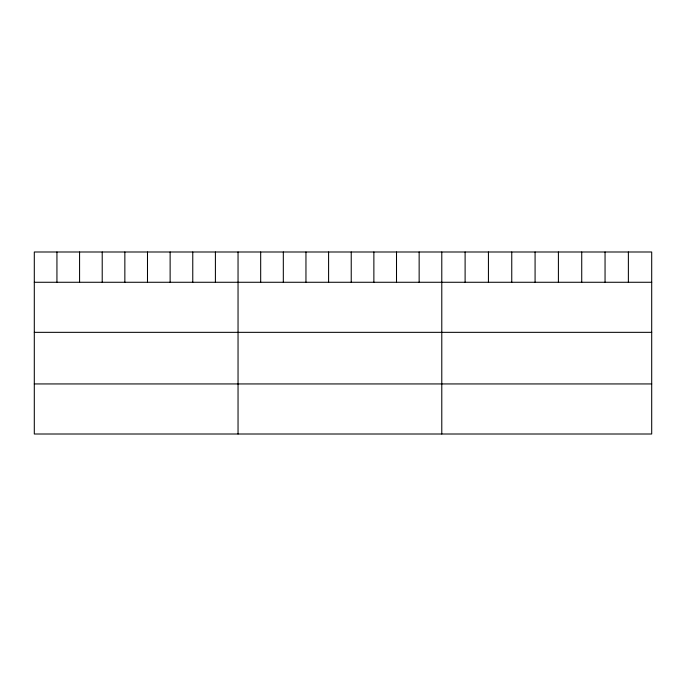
<?xml version="1.0" encoding="UTF-8"?>
<svg xmlns="http://www.w3.org/2000/svg" width="686" height="686" viewBox="0 0 686 686"><rect width="100%" height="100%" fill="white"/><g stroke="black" fill="none" stroke-linecap="round" stroke-linejoin="round"><path stroke-width="1.03" d="M651.7 282.272L651.7 434.006L34.3 434.006L34.3 251.994L651.7 251.994L651.7 282.272L34.3 282.272M34.3 332.341L651.7 332.341M34.3 383.937L651.7 383.937M628.376 251.994L628.376 282.272M605.052 251.994L605.052 282.272M581.728 251.994L581.728 282.272M558.404 251.994L558.404 282.272M535.08 251.994L535.08 282.272M511.756 251.994L511.756 282.272M488.432 251.994L488.432 282.272M465.108 251.994L465.108 282.272M441.784 251.994L441.784 434.006M419.146 251.994L419.146 282.272M396.508 251.994L396.508 282.272M373.87 251.994L373.87 282.272M351.232 251.994L351.232 282.272M328.594 251.994L328.594 282.272M305.956 251.994L305.956 282.272M283.318 251.994L283.318 282.272M260.68 251.994L260.68 282.272M238.042 251.994L238.042 434.006M215.404 251.994L215.404 282.272M192.766 251.994L192.766 282.272M170.128 251.994L170.128 282.272M147.49 251.994L147.49 282.272M124.852 251.994L124.852 282.272M102.214 251.994L102.214 282.272M79.576 251.994L79.576 282.272M56.938 251.994L56.938 282.272"/></g></svg>
